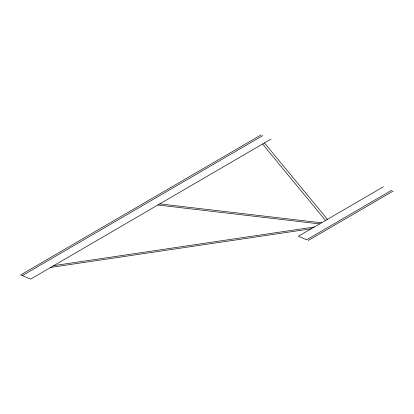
<?xml version="1.0" encoding="UTF-8"?>
<svg xmlns="http://www.w3.org/2000/svg" width="414" height="414" viewBox="0 0 414 414"><rect width="100%" height="100%" fill="white"/><g stroke="black" fill="none" stroke-linecap="round" stroke-linejoin="round"><path stroke-width="0.62" d="M261.11 134.892L20.7 274.901L30.615 279.108L271.025 139.099M22.351 275.605L262.766 135.59M383.385 186.766L298.354 236.29L306.614 239.794L391.649 190.274M308.264 240.498L393.3 190.973M53.763 265.628L314.293 227.007M50.741 267.387L311.271 228.766M159.747 203.905L321.497 222.81M157.858 205.002L319.608 223.912M264.458 142.918L327.433 219.358M262.574 144.02L325.544 220.455"/></g></svg>
